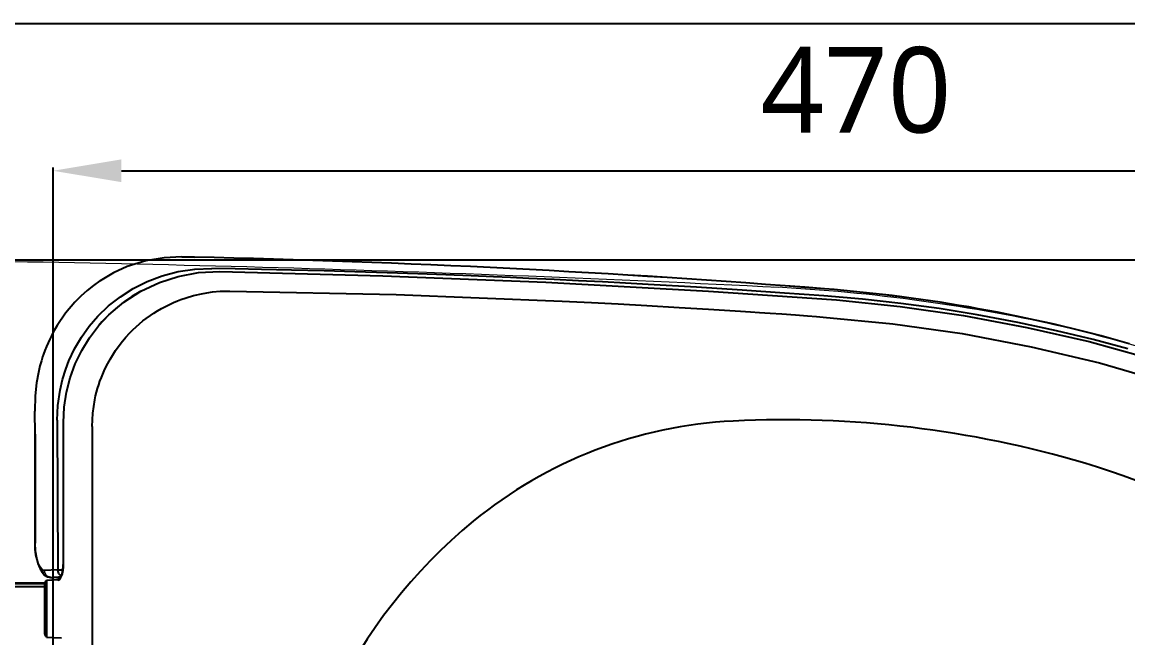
# Model space of a CAD drawing. Header units: millimetres. Extents: x 7763 to 10330, y 539 to 2772.
# Drawn here: x 8155.2 to 8478.8, y 2222.7 to 2403 of the extents above; entities that cross this region are included whole.
import ezdxf

# ---------------------------------------------------------------- set-up
doc = ezdxf.new("R2010")
doc.units = ezdxf.units.MM
doc.layers.add('3', color=3, linetype='Continuous')
doc.styles.add('GHS', font='romans.shx', dxfattribs={"bigfont": 'whgtxt.shx'})
doc.styles.get("Standard").update_dxf_attribs({"font": 'NanumGothic.ttf'})
doc.dimstyles.new('AM_ISO$0', dxfattribs={"dimtxt": 3.5, "dimasz": 2.5, "dimexe": 1, "dimexo": 1, "dimgap": 0.8, "dimtad": 1, "dimdec": 0, "dimlfac": 10, "dimdsep": 46, "dimtxsty": 'Standard', "dimcen": 0, "dimclrd": 256, "dimclre": 256, "dimclrt": 2, "dimadec": 0, "dimazin": 2, "dimtp": 0.1, "dimtm": 0.1, "dimtfac": 0.71, "dimtdec": 0, "dimtmove": 0, "dimatfit": 3, "dimfxl": 0, "dimlwd": -1, "dimlwe": -1, "dimarcsym": 0})

# ---------------------------------------------------------------- blocks, each defined once
blk = doc.blocks.new('*D17')
at = {"color": 3}
for p, q in [((7934.84, 2297.94), (7934.84, 2403.59)), ((7954.84, 2402.59), (8614.25, 2402.59)), ((8634.25, 2139.57), (8634.25, 2403.59))]:
    blk.add_line(p, q, dxfattribs=at)
for points in [[(7954.84, 2405.93), (7954.84, 2399.26), (7934.84, 2402.59)], [(8614.25, 2405.93), (8614.25, 2399.26), (8634.25, 2402.59)]]:
    blk.add_solid(points, dxfattribs=at)
at = {"layer": 'DEFPOINTS', "color": 0}
for p in [(8634.25, 2402.59), (7934.84, 2296.94), (8634.25, 2138.57)]:
    blk.add_point(p, dxfattribs=at)
at = {"color": 2, "insert": (8284.54, 2426.11), "char_height": 25, "attachment_point": 5, "style": 'GHS'}
blk.add_mtext('{\\fNanumGothic|b0|i0|c129|p50;700}', dxfattribs=at)
blk = doc.blocks.new('*D18')
at = {"color": 3}
for p, q in [((8112.97, 2333.41), (8733.15, 2333.41)), ((8732.15, 2313.41), (8732.15, 1963.12)), ((8122.01, 1943.12), (8733.15, 1943.12))]:
    blk.add_line(p, q, dxfattribs=at)
for points in [[(8728.81, 2313.41), (8735.48, 2313.41), (8732.15, 2333.41)], [(8728.81, 1963.12), (8735.48, 1963.12), (8732.15, 1943.12)]]:
    blk.add_solid(points, dxfattribs=at)
at = {"layer": 'DEFPOINTS', "color": 0}
for p in [(8111.97, 2333.41), (8121.01, 1943.12), (8732.15, 1943.12)]:
    blk.add_point(p, dxfattribs=at)
at = {"color": 2, "insert": (8708.52, 2138.26), "char_height": 25, "attachment_point": 5, "rotation": 90, "style": 'GHS'}
blk.add_mtext('{\\fNanumGothic|b0|i0|c129|p50;390}', dxfattribs=at)
blk = doc.blocks.new('*D8')
at = {"color": 3}
for p, q in [((8164.25, 2209.21), (8164.25, 2360.46)), ((8184.25, 2359.46), (8614.25, 2359.46)), ((8634.25, 2250.21), (8634.25, 2360.46))]:
    blk.add_line(p, q, dxfattribs=at)
for points in [[(8184.25, 2362.79), (8184.25, 2356.13), (8164.25, 2359.46)], [(8614.25, 2362.79), (8614.25, 2356.13), (8634.25, 2359.46)]]:
    blk.add_solid(points, dxfattribs=at)
at = {"layer": 'DEFPOINTS', "color": 0}
for p in [(8634.25, 2359.46), (8634.25, 2249.21), (8164.25, 2208.21)]:
    blk.add_point(p, dxfattribs=at)
at = {"color": 2, "insert": (8399.25, 2382.98), "char_height": 25, "attachment_point": 5, "style": 'GHS'}
blk.add_mtext('{\\fNanumGothic|b0|i0|c129|p50;470}', dxfattribs=at)
blk = doc.blocks.new('2E12E')
at = {"color": 2}
for p, q in [((6853.02, 1272.33), (6853.02, 1272.32)), ((7037.41, 1263.04), (7037.41, 1263.04)), ((6806.3, 1220.56), (6806.3, 1188.53)), ((6810.92, 1178.56), (6811.32, 1178.56)), ((6810.96, 1178.56), (6811.39, 1178.56)), ((6780.79, 1176.82), (6809.23, 1176.82)), ((6809.15, 1175.82), (6780.79, 1175.82)), ((6787.18, 1177.01), (6809.28, 1177)), ((6809.15, 1176.51), (6809.15, 1162.38)), ((6809.69, 1177.76), (6812.84, 1177.95)), ((6809.69, 1177.76), (6809.69, 1161.12)), ((6809.69, 1161.12), (6814.04, 1160.87))]:
    blk.add_line(p, q, dxfattribs=at)
for points in [[(6849.28, 1272.39), (6844.1, 1272.16), (6838.76, 1271.25), (6833.34, 1269.57), (6829.31, 1267.75), (6825.36, 1265.42), (6825.33, 1265.4)], [(6853.02, 1272.32), (6849.27, 1272.39)], [(6849.27, 1272.39), (6849.27, 1272.39), (6849.28, 1272.39)], [(6849.28, 1272.39), (6853.02, 1272.32)], [(6812.81, 1224.64), (6813, 1228.89), (6813.65, 1233.39), (6814.38, 1236.5), (6815.31, 1239.49), (6816.28, 1242.01), (6817.91, 1245.45), (6819.91, 1248.86), (6822.2, 1252.07), (6824.77, 1255.06), (6827.86, 1258.03), (6831.31, 1260.75), (6835.1, 1263.16), (6839.2, 1265.22), (6843.59, 1266.88), (6848.23, 1268.09), (6853.08, 1268.81), (6858.08, 1269.01)], [(7037.25, 1261), (7025.7, 1261.82), (7013.28, 1262.65), (6999.99, 1263.49), (6985.84, 1264.32), (6979.2, 1264.69), (6972.39, 1265.05), (6965.41, 1265.41), (6958.25, 1265.76), (6950.91, 1266.1), (6945.54, 1266.35), (6940.54, 1266.56), (6933.97, 1266.83), (6926.59, 1267.12), (6918.42, 1267.42), (6909.45, 1267.73), (6899.92, 1268.03), (6891.01, 1268.28), (6881.37, 1268.53), (6872.67, 1268.73), (6864.91, 1268.89), (6858.08, 1269.01)], [(6837.28, 1262.35), (6842.76, 1264.93), (6848.24, 1266.69), (6854.16, 1267.78), (6860.43, 1268.09)], [(6860.43, 1268.09), (6908.14, 1266.87), (6955.82, 1264.95), (7003.47, 1262.33), (7022.18, 1261.12), (7040.88, 1259.79), (7059.55, 1257.89), (7078.13, 1255.22), (7096.59, 1251.77), (7114.88, 1247.58), (7130.33, 1243.37)], [(6825.33, 1265.4), (6823.44, 1264.06), (6821.56, 1262.56), (6819.75, 1260.93), (6818, 1259.16), (6815.27, 1255.94), (6812.8, 1252.31), (6812.22, 1251.34), (6811.67, 1250.35), (6811.14, 1249.33), (6810.63, 1248.29), (6810.14, 1247.23), (6809.68, 1246.14), (6809.24, 1245.03), (6808.83, 1243.9), (6808.57, 1243.12), (6808.21, 1241.98), (6807.79, 1240.48), (6807.34, 1238.6), (6806.77, 1235.49), (6806.36, 1231.69), (6806.26, 1227.19)], [(6814.63, 1223.94), (6814.86, 1228.38), (6815.52, 1232.75), (6816.62, 1237.01), (6818.12, 1241.11), (6820.02, 1245.01), (6822.3, 1248.73), (6824.96, 1252.22), (6827.97, 1255.44), (6832.33, 1259.15), (6837.28, 1262.35)], [(6823.02, 1222.75), (6823.22, 1226.69), (6823.82, 1230.58), (6824.06, 1231.68), (6824.33, 1232.78), (6824.64, 1233.86), (6824.98, 1234.94), (6825.35, 1236), (6825.75, 1237.05), (6826.18, 1238.09), (6826.59, 1239.02), (6827.3, 1240.51), (6828.38, 1242.53), (6829.93, 1245.02), (6831.52, 1247.21), (6832.93, 1248.92), (6834.09, 1250.18), (6834.95, 1251.05), (6837.89, 1253.66), (6841.08, 1255.95), (6842.19, 1256.64), (6843.33, 1257.3), (6844.48, 1257.91), (6845.65, 1258.49), (6846.85, 1259.03), (6848.05, 1259.52), (6849.02, 1259.89), (6850.58, 1260.43), (6852.77, 1261.08), (6855.59, 1261.72), (6858.32, 1262.13), (6860.53, 1262.33), (6862.23, 1262.4), (6863.4, 1262.41)], [(6837.35, 1262.41), (6834.65, 1260.79), (6832.49, 1259.3), (6830.59, 1257.82), (6828.38, 1255.88), (6825.93, 1253.39), (6825.03, 1252.36)], [(6863.4, 1262.41), (6912.01, 1261.38), (6960.63, 1259.47), (6969.19, 1259.04), (6976.97, 1258.63), (6985.42, 1258.16), (6994.85, 1257.62), (7003.41, 1257.1), (7006.55, 1256.9), (7009.69, 1256.7), (7012.82, 1256.5), (7015.78, 1256.31), (7018.34, 1256.14), (7021.46, 1255.92), (7024.91, 1255.68), (7028.94, 1255.39), (7032.42, 1255.13), (7035.11, 1254.92), (7037, 1254.77)], [(7126.2, 1245.48), (7116.05, 1248.2), (7105.32, 1250.79), (7094.01, 1253.23), (7082.11, 1255.46), (7070.95, 1257.27), (7059.75, 1258.79), (7048.52, 1260.04), (7037.25, 1261)], [(7037, 1254.77), (7057.41, 1252.82), (7077.73, 1249.94), (7097.9, 1246.11), (7117.88, 1241.38), (7133.64, 1236.84)], [(6806.34, 1220.55), (6806.26, 1227.19)], [(6812.81, 1224.64), (6812.97, 1180.8)], [(6814.6, 1224.43), (6814.59, 1223.96)], [(6814.59, 1223.96), (6814.59, 1219.43), (6814.59, 1213.81), (6814.59, 1207.33), (6814.59, 1199.98), (6814.59, 1191.77), (6814.59, 1182.96)], [(6814.63, 1223.94), (6814.59, 1223.94), (6814.59, 1223.94)], [(6814.63, 1182.95), (6814.65, 1189.59), (6814.65, 1195.52), (6814.63, 1203.69), (6814.63, 1210.46), (6814.63, 1217.11), (6814.63, 1223.94)], [(6806.3, 1220.55), (6806.3, 1220.55), (6806.34, 1220.55)], [(6806.34, 1220.55), (6806.34, 1188.56)], [(6823.02, 1222.75), (6823.04, 1188.55), (6823.06, 1154.36)], [(6806.3, 1188.56), (6806.3, 1188.56), (6806.31, 1188.56)], [(6806.31, 1188.65), (6806.42, 1186.35), (6806.73, 1184.33), (6807.19, 1182.63), (6807.76, 1181.23), (6808.42, 1180.11), (6809.14, 1179.27), (6809.97, 1178.74), (6810.9, 1178.56)], [(6806.31, 1188.56), (6806.34, 1188.56)], [(6809.04, 1180.56), (6808.57, 1180.69), (6808.12, 1181.16), (6807.69, 1181.84), (6807.28, 1182.73), (6806.92, 1183.85), (6806.62, 1185.21), (6806.41, 1186.81), (6806.34, 1188.56)], [(6814.59, 1183), (6814.55, 1181.69), (6814.43, 1180.55), (6814.24, 1179.64), (6814.02, 1178.95), (6813.47, 1178.15), (6812.84, 1177.95)], [(6812.84, 1177.95), (6813.16, 1177.81), (6813.48, 1177.94), (6813.8, 1178.32), (6814.08, 1178.93), (6814.31, 1179.75), (6814.49, 1180.74), (6814.6, 1181.82), (6814.63, 1182.95)], [(6814.63, 1182.95), (6814.59, 1182.95), (6814.59, 1182.95)], [(6812.97, 1180.8), (6809.04, 1180.56)], [(6810.96, 1178.56), (6810.23, 1178.71), (6809.61, 1179.15), (6809.19, 1179.79), (6809.04, 1180.56)], [(6810.96, 1178.56), (6813.87, 1178.73)], [(6811.3, 1178.56), (6811.51, 1178.57)], [(6812.97, 1180.8), (6813.77, 1180.82), (6814.42, 1180.83)]]:
    blk.add_lwpolyline(points, dxfattribs=at)
for centre, radius, start, end in [((6780.97, -1994.48), 3267.6, 85.49874, 88.73651), ((6780.97, -1994.48), 3267.59, 85.49874, 88.7365), ((7001.63, 808.56), 455.89, 74.0873, 85.4987), ((7001.63, 808.56), 455.88, 74.0873, 85.4987)]:
    blk.add_arc(centre, radius, start, end, dxfattribs=at)
blk.add_ellipse((6814.89, 1180.8), major_axis=(0.12, -2), ratio=0.96113, start_param=4.653958, end_param=5.755439, dxfattribs=at)
blk.add_open_spline([(6813.75, 1178.61), (6813.56, 1178.61), (6812.66, 1178.59), (6811.91, 1178.57), (6811.39, 1178.56)], degree=3, knots=[0.7463025, 0.7463025, 0.7463025, 0.7463025, 0.8, 1, 1, 1, 1], dxfattribs=at)
for points in [[(6809.15, 1176.51), (6809.15, 1176.61), (6809.19, 1176.85), (6809.37, 1177.27), (6809.57, 1177.59), (6809.69, 1177.76)], [(6809.69, 1161.12), (6809.57, 1161.29), (6809.37, 1161.62), (6809.19, 1162.04), (6809.15, 1162.27), (6809.15, 1162.38)]]:
    blk.add_open_spline(points, degree=3, dxfattribs=at)

msp = doc.modelspace()

# ---------------------------------------------------------------- linework, layer by layer
at = {"color": 0, "linetype": 'Continuous', "lineweight": 0}
for centre, radius, start, end in [((8033.10337, -4566.8602), 6900.71917, 87.146898968, 89.581616521), ((8350.18663, 1826.0002), 500, 77.1509248, 87.1604797), ((8403.55871, 2059.99041), 260, 40.909045, 77.1509248)]:
    msp.add_arc(centre, radius, start, end, dxfattribs=at)
at = {"layer": '3', "color": 0}
for centre, radius, start, end in [((8369.6657, 2156.35945), 130, 92.8031355, 129.3491572), ((8378.41959, 1977.57363), 309, 73.4958108, 92.8031355), ((8405.12362, 2067.70073), 215, 40.1131421, 73.4958108), ((8384.24872, 2138.57363), 153, 129.3491572, 180)]:
    msp.add_arc(centre, radius, start, end, dxfattribs=at)

# ---------------------------------------------------------------- block references
msp.add_blockref('2E12E', (1352.61881, 1061.85394))

# ---------------------------------------------------------------- dimensions: what is measured, and where the dimension line sits
at = {"color": 3}
for base, p1, p2, text, picture, middle in [((8634.24872, 2402.59362), (7934.83969, 2296.93585), (8634.24872, 2138.57363), '{\\fNanumGothic|b0|i0|c129|p50;700}', '*D17', (8284.54421, 2426.11293)), ((8634.24872, 2359.46035), (8164.24872, 2208.20985), (8634.24872, 2249.21254), '{\\fNanumGothic|b0|i0|c129|p50;470}', '*D8', (8399.24872, 2382.97966))]:
    dim = msp.add_linear_dim(base=base, p1=p1, p2=p2, text=text, dimstyle='AM_ISO$0', override={"dimtxt": 25, "dimasz": 20, "dimgap": 10, "dimtoh": 1, "dimtxsty": 'GHS', "dimclrd": 3, "dimclre": 3, "dimtdec": 2}, dxfattribs=at)
    dim.commit()
    dim.dimension.update_dxf_attribs({"geometry": picture, "text_midpoint": middle})
dim = msp.add_linear_dim(base=(8732.14812, 1943.12067), p1=(8111.96549, 2333.40833), p2=(8121.00951, 1943.12067), angle=90, text='{\\fNanumGothic|b0|i0|c129|p50;390}', dimstyle='AM_ISO$0', override={"dimtxt": 25, "dimasz": 20, "dimgap": 10, "dimtoh": 1, "dimtxsty": 'GHS', "dimclrd": 3, "dimclre": 3, "dimtdec": 2}, dxfattribs=at)
dim.commit()
dim.dimension.update_dxf_attribs({"geometry": '*D18', "text_midpoint": (8708.52151, 2138.2645)})

doc.saveas('drawing.dxf')
